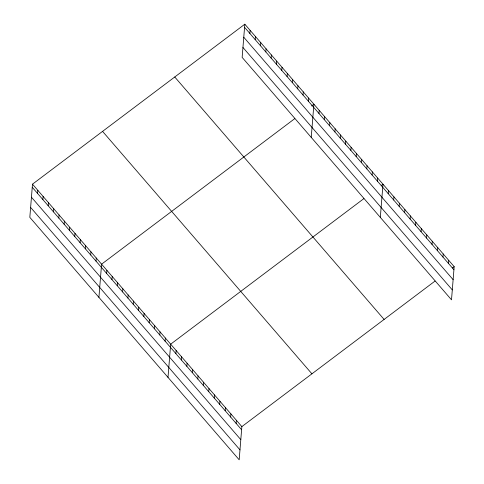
<?xml version="1.0" encoding="UTF-8"?>
<svg xmlns="http://www.w3.org/2000/svg" width="484" height="484" viewBox="0 0 484 484"><rect width="100%" height="100%" fill="white"/><g stroke="black" fill="none" stroke-linecap="round" stroke-linejoin="round"><path stroke-width="0.73" d="M32.495 184.168L29.826 217.352L239.181 459.8L241.855 426.616L32.495 184.168L244.819 24.2L454.173 266.648L451.505 299.832L242.145 57.384L244.819 24.2M37.558 193.437L37.812 190.321M42.876 199.589L43.124 196.48M48.188 205.742L48.442 202.633M53.506 211.895L53.754 208.786M58.818 218.054L59.066 214.938M64.136 224.207L64.384 221.097M69.448 230.36L69.696 227.25M74.76 236.513L75.014 233.403M80.078 242.672L80.326 239.556M85.39 248.824L85.644 245.715M90.708 254.977L90.956 251.868M96.02 261.13L96.268 258.02M98.918 297.364L101.586 264.173L294.798 118.604M106.649 273.442L106.897 270.332M111.961 279.595L112.215 276.485M117.279 285.748L117.527 282.638M122.591 291.906L122.845 288.791M127.909 298.059L128.157 294.95M133.221 304.212L133.469 301.102M138.533 310.365L138.787 307.255M143.851 316.524L144.099 313.414M149.163 322.677L149.417 319.567M154.481 328.83L154.729 325.72M159.793 334.982L160.041 331.873M165.104 341.141L165.359 338.032M168.002 377.369L170.671 344.184L363.883 198.609M175.898 353.635L176.146 350.525M181.373 359.975L181.621 356.865M186.848 366.315L187.096 363.206M192.323 372.656L192.572 369.546M197.799 378.996L198.047 375.886M203.274 385.337L203.522 382.227M208.749 391.683L209.003 388.567M214.224 398.023L214.479 394.908M219.7 404.364L219.954 401.254M249.883 33.463L250.131 30.353M225.175 410.704L225.429 407.595M255.195 39.621L255.443 36.512M230.65 417.045L230.904 413.935M260.507 45.774L260.761 42.665M265.825 51.927L266.073 48.817M236.125 423.385L236.38 420.275M271.137 58.08L271.391 54.97M276.455 64.239L276.703 61.129M281.767 70.392L282.021 67.282M287.085 76.545L287.333 73.435M292.397 82.697L292.645 79.588M297.708 88.856L297.962 85.747M303.026 95.009L303.274 91.9M308.338 101.162L308.592 98.052M311.236 137.389L313.904 104.205L311.587 105.954M318.968 113.474L319.216 110.364M324.28 119.627L324.534 116.517M329.598 125.779L329.846 122.67M334.91 131.938L335.164 128.823M340.228 138.091L340.476 134.982M345.54 144.244L345.794 141.134M350.858 150.397L351.106 147.287M356.17 156.556L356.418 153.44M361.481 162.709L361.736 159.599M366.799 168.862L367.047 165.752M372.111 175.014L372.365 171.905M377.429 181.173L377.677 178.058M380.321 217.401L382.989 184.216L381.253 185.523M388.216 193.667L388.464 190.557M393.692 200.007L393.946 196.897M399.167 206.347L399.421 203.238M404.642 212.688L404.896 209.578M410.117 219.028L410.371 215.918M415.593 225.369L415.847 222.259M421.068 231.709L421.322 228.599M426.543 238.055L426.797 234.94M432.018 244.396L432.272 241.28M437.494 250.736L437.748 247.626M442.969 257.077L443.223 253.967M448.45 263.417L448.698 260.307M241.855 426.616L435.062 281.041M452.437 267.954L454.173 266.648M244.565 27.31L453.925 269.757M243.767 37.238L453.127 279.679M242.944 47.462L452.304 289.904M174.754 76.992L384.108 319.434M102.56 131.382L311.92 373.823M32.246 187.278L241.601 429.725M31.448 197.206L240.802 439.647M30.625 207.43L239.979 449.878"/></g></svg>
